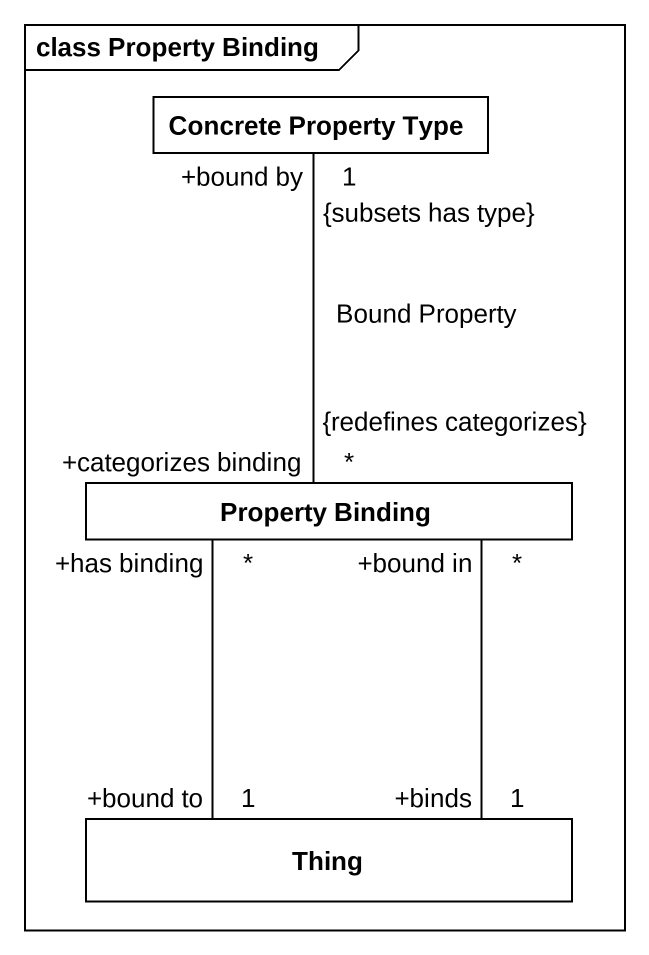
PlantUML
@startuml
mainframe class Property Binding
hide circle
hide empty members
class "Concrete Property Type" as Concrete_Property_Type
class "Property Binding" as Property_Binding
class Thing
Concrete_Property_Type "+bound by\n1\n{subsets has type}" -- "+categorizes binding\n*\n{redefines categorizes}" Property_Binding : Bound Property
Property_Binding "+bound in\n*" -- "+binds\n1" Thing
Thing "+bound to\n1" -up- "+has binding\n*" Property_Binding
@enduml
